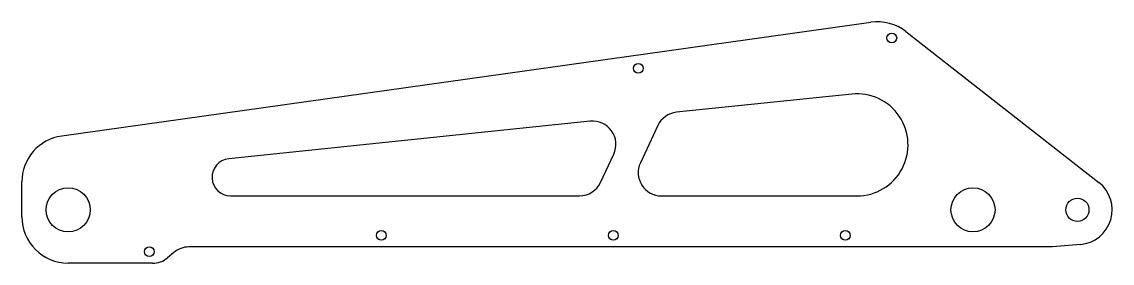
# Model space of a CAD drawing. Header units: millimetres. Extents: x -410 to 60, y -23 to 81.
import ezdxf

# ---------------------------------------------------------------- set-up
doc = ezdxf.new("R2010")
doc.units = ezdxf.units.MM

msp = doc.modelspace()

# ---------------------------------------------------------------- linework, layer by layer
at = {"color": 7, "linetype": 'Continuous', "lineweight": 25}
for p, q in [((-392.78, 31.81), (-44, 80.82)), ((-28.91, 76.78), (54.23, 11.82)), ((-52.28, 49.88), (-127.84, 42.02)), ((-164.95, 38.17), (-320.83, 21.96)), ((-135.87, 36.3), (-143.37, 20.23)), ((-160.55, 11.77), (-154.85, 23.99)), ((-410, -3), (-410, 12)), ((-320, 6), (-169.61, 6)), ((-134.3, 6), (-50, 6)), ((-344.45, -18.34), (-347.21, -20.66)), ((34.22, -16), (-338.02, -16)), ((46.31, -14.94), (34.22, -16)), ((-353.64, -23), (-390, -23))]:
    msp.add_line(p, q, dxfattribs=at)
for centre, radius in [((-35, 74), 2.1), ((-144.23, 61), 2.1), ((-390, 0), 9.5), ((0, 0), 9.5), ((45, 0), 5), ((-255, -11), 2.1), ((-155, -11), 2.1), ((-55, -11), 2.1), ((-355, -18), 2.1)]:
    msp.add_circle(centre, radius, dxfattribs=at)
for centre, radius, start, end in [((-41.22, 61.02), 20, 52, 98), ((-50, 28), 22, 270, 95.9365), ((-163.91, 28.22), 10, 335, 95.9365), ((-126.81, 32.08), 10, 95.9365, 155), ((-390, 12), 20, 98, 180), ((-320, 14), 8, 95.9365, 270), ((-134.3, 16), 10, 155, 270), ((-169.61, 16), 10, 270, 335), ((45, 0), 15, 275, 52), ((-390, -3), 20, 180, 270), ((-338.02, -26), 10, 90, 130), ((-353.64, -13), 10, 270, 310)]:
    msp.add_arc(centre, radius, start, end, dxfattribs=at)

doc.saveas('drawing.dxf')
